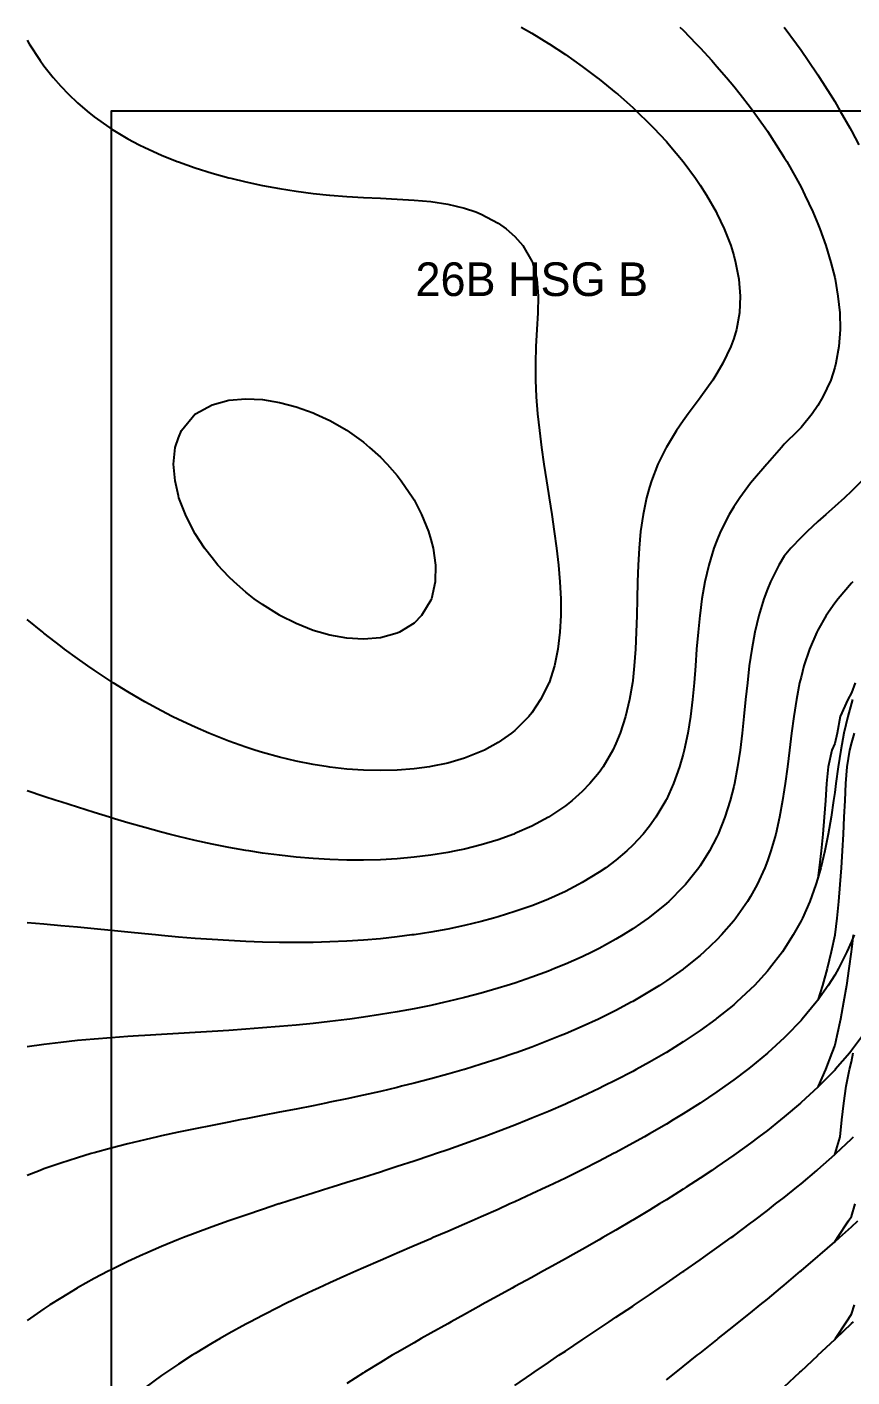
# Model space of a CAD drawing. Header units: feet. Extents: x 0 to 640, y -10 to 490.
# Drawn here: x 0 to 196.1, y 158.8 to 480 of the extents above; entities that cross this region are included whole.
import ezdxf
from ezdxf.enums import TextEntityAlignment as Align

# ---------------------------------------------------------------- set-up
doc = ezdxf.new("R2010")
doc.units = ezdxf.units.FT
for name, color, linetype in [('EX-CONT-MAJOR', 7, 'CONTINUOUS'), ('EX-CONT-MINOR', 7, 'CONTINUOUS'), ('PR-CONT-MAJOR', 7, 'CONTINUOUS'), ('PR-CONT-MINOR', 7, 'CONTINUOUS'), ('PROPERTY LINE', 7, 'CONTINUOUS'), ('SOILS', 7, 'CONTINUOUS')]:
    doc.layers.add(name, color=color, linetype=linetype)

msp = doc.modelspace()

# ---------------------------------------------------------------- linework, layer by layer
at = {"layer": 'EX-CONT-MAJOR'}
for points in [[(0, 476.83), (0.51, 476), (3.14, 472), (4, 470.8), (6.22, 468), (8, 465.93), (9.86, 464), (12, 461.94), (14.27, 460), (16, 458.62), (19.71, 456), (20, 455.81), (24, 453.42), (26.67, 452), (28, 451.33), (32, 449.52), (35.73, 448), (36, 447.9), (40, 446.5), (44, 445.24), (48, 444.11), (48.44, 444), (52, 443.14), (56, 442.3), (60, 441.56), (64, 440.93), (68, 440.41), (71.94, 440), (72, 439.99), (76, 439.69), (80, 439.46), (84, 439.27), (88, 439.08), (92, 438.84), (96, 438.45), (100, 437.83), (104, 436.89), (106.7, 436), (108, 435.49), (112, 433.34), (113.93, 432), (116, 430.13), (117.86, 428), (120, 424.32), (120.15, 424), (121.2, 420), (121.54, 416), (121.45, 412), (121.2, 408), (120.96, 404), (120.84, 400), (120.87, 396), (121.06, 392), (121.37, 388), (121.8, 384), (122.31, 380), (122.89, 376), (123.51, 372), (124, 368.99), (124.15, 368), (124.76, 364), (125.34, 360), (125.87, 356), (126.32, 352), (126.67, 348), (126.87, 344), (126.9, 340), (126.7, 336), (126.21, 332), (125.36, 328), (124.1, 324), (124, 323.78), (122.1, 320), (120, 316.84), (119.32, 316), (116, 312.66), (115.2, 312), (112, 309.78), (108.76, 308), (108, 307.63), (104, 306.08), (100, 304.9), (96, 304.05), (95.68, 304), (92, 303.5), (88, 303.19), (84, 303.1), (80, 303.2), (76, 303.48), (72, 303.94), (71.58, 304), (68, 304.58), (64, 305.38), (60, 306.33), (56, 307.43), (54.14, 308), (52, 308.7), (48, 310.12), (44, 311.68), (43.22, 312), (40, 313.42), (36, 315.28), (34.53, 316), (32, 317.32), (28, 319.5), (27.09, 320), (24, 321.85), (20.49, 324), (20, 324.32), (16, 326.98), (14.48, 328), (12, 329.79), (8.93, 332), (8, 332.73), (4, 335.8), (3.73, 336), (0, 339.04)], [(196.26, 320), (196, 319.14), (195.11, 316), (194.21, 312), (193.48, 308), (192.85, 304), (192.29, 300), (192, 297.88), (191.74, 296), (191.14, 292), (190.47, 288), (189.68, 284), (188.72, 280), (188, 277.5), (187.54, 276), (186.08, 272), (184.32, 268), (184, 267.37), (182.15, 264), (180, 260.63), (179.57, 260), (176.54, 256), (176, 255.36), (172.92, 252), (172, 251.07), (168.68, 248), (168, 247.41), (164, 244.17), (163.77, 244), (160, 241.25), (158.15, 240), (156, 238.57), (152, 236.08), (151.87, 236), (148, 233.74), (144.83, 232), (144, 231.54), (140, 229.46), (137.05, 228), (136, 227.47), (132, 225.58), (128.49, 224), (128, 223.78), (124, 222.04), (120, 220.38), (119.04, 220), (116, 218.77), (112, 217.23), (108.67, 216), (108, 215.74), (104, 214.3), (100, 212.9), (97.34, 212), (96, 211.53), (92, 210.2), (88, 208.89), (85.18, 208), (84, 207.61), (80, 206.34), (76, 205.08), (72.51, 204), (72, 203.83), (68, 202.57), (64, 201.3), (60, 200.03), (59.9, 200), (56, 198.72), (52, 197.38), (48, 196.01), (47.98, 196), (44, 194.57), (40, 193.08), (37.18, 192), (36, 191.53), (32, 189.88), (28, 188.16), (27.64, 188), (24, 186.32), (20, 184.37), (19.27, 184), (16, 182.27), (12, 180.04), (11.93, 180), (8, 177.62), (5.45, 176), (4, 175.03), (0, 172.25)], [(180, 156.5), (183.74, 160), (184, 160.24), (188, 163.98), (188.02, 164), (192, 167.75), (192.26, 168), (196, 171.55), (196.47, 172)]]:
    msp.add_lwpolyline(points, dxfattribs=at)
at = {"layer": 'EX-CONT-MINOR'}
for points in [[(155.2, 480), (156, 479.21), (159.1, 476), (160, 475.06), (162.78, 472), (164, 470.64), (166.26, 468), (168, 465.92), (169.53, 464), (172, 460.82), (172.61, 460), (175.47, 456), (176, 455.24), (178.12, 452), (180, 448.99), (180.6, 448), (182.87, 444), (184, 441.86), (184.94, 440), (186.81, 436), (188, 433.17), (188.48, 432), (189.9, 428), (191.12, 424), (192, 420.43), (192.1, 420), (192.79, 416), (193.19, 412), (193.28, 408), (192.99, 404), (192.29, 400), (192, 398.99), (191.05, 396), (189.21, 392), (188, 389.97), (186.67, 388), (184, 384.72), (183.35, 384), (180, 380.72), (179.38, 380), (176, 376.19), (175.84, 376), (172.44, 372), (172, 371.45), (169.43, 368), (168, 365.82), (166.9, 364), (164.87, 360), (164, 357.88), (163.28, 356), (162.06, 352), (161.14, 348), (160.45, 344), (160, 340.55), (159.93, 340), (159.52, 336), (159.19, 332), (158.88, 328), (158.56, 324), (158.17, 320), (157.69, 316), (157.07, 312), (156.26, 308), (156, 307), (155.15, 304), (153.71, 300), (152, 296.19), (151.9, 296), (149.49, 292), (148, 289.91), (146.45, 288), (144, 285.36), (142.56, 284), (140, 281.82), (137.57, 280), (136, 278.91), (132, 276.47), (131.14, 276), (128, 274.38), (124, 272.55), (122.64, 272), (120, 270.96), (116, 269.55), (112, 268.31), (110.89, 268), (108, 267.21), (104, 266.26), (100, 265.42), (96, 264.69), (92, 264.06), (91.51, 264), (88, 263.54), (84, 263.11), (80, 262.77), (76, 262.51), (72, 262.33), (68, 262.23), (64, 262.19), (60, 262.22), (56, 262.31), (52, 262.46), (48, 262.65), (44, 262.9), (40, 263.19), (36, 263.51), (32, 263.86), (30.52, 264), (28, 264.24), (24, 264.64), (20, 265.04), (16, 265.44), (12, 265.83), (8, 266.21), (4, 266.55), (0, 266.86)], [(117.48, 480), (120, 478.53), (124, 476.07), (124.1, 476), (128, 473.42), (130.03, 472), (132, 470.61), (135.49, 468), (136, 467.61), (140, 464.37), (140.43, 464), (144, 460.85), (144.9, 460), (148, 457), (148.97, 456), (152, 452.76), (152.66, 452), (156, 448), (156, 448), (158.93, 444), (160, 442.41), (161.54, 440), (163.83, 436), (164, 435.66), (165.72, 432), (167.28, 428), (168, 425.62), (168.46, 424), (169.21, 420), (169.52, 416), (169.34, 412), (168.64, 408), (168, 405.93), (167.34, 404), (165.43, 400), (164, 397.6), (163, 396), (160.18, 392), (160, 391.76), (157.2, 388), (156, 386.33), (154.4, 384), (152, 380.05), (151.97, 380), (149.98, 376), (148.44, 372), (148, 370.54), (147.29, 368), (146.46, 364), (145.88, 360), (145.51, 356), (145.27, 352), (145.13, 348), (145.04, 344), (144.95, 340), (144.84, 336), (144.66, 332), (144.37, 328), (144, 324.57), (143.93, 324), (143.25, 320), (142.3, 316), (141.02, 312), (140, 309.54), (139.28, 308), (136.94, 304), (136, 302.68), (133.81, 300), (132, 298.12), (129.63, 296), (128, 294.71), (124, 292.02), (123.97, 292), (120, 289.9), (116, 288.1), (115.73, 288), (112, 286.65), (108, 285.44), (104, 284.43), (101.93, 284), (100, 283.61), (96, 282.97), (92, 282.48), (88, 282.12), (84, 281.9), (80, 281.8), (76, 281.82), (72, 281.95), (68, 282.19), (64, 282.52), (60, 282.96), (56, 283.49), (52.71, 284), (52, 284.11), (48, 284.83), (44, 285.63), (40, 286.51), (36, 287.45), (33.79, 288), (32, 288.47), (28, 289.56), (24, 290.69), (20, 291.87), (19.58, 292), (16, 293.12), (12, 294.38), (8, 295.67), (6.94, 296), (4, 296.98), (0, 298.28)], [(180.02, 480), (182.93, 476), (184, 474.51), (185.72, 472), (188, 468.62), (188.4, 468), (190.93, 464), (192, 462.25), (193.33, 460), (195.6, 456), (196, 455.28), (197.73, 452)], [(72, 335.3), (69.47, 336), (68, 336.46), (64, 338.09), (60.07, 340), (60, 340.04), (56, 342.58), (53.98, 344), (52, 345.59), (49.21, 348), (48, 349.21), (45.36, 352), (44, 353.69), (42.21, 356), (40, 359.42), (39.63, 360), (37.64, 364), (36.12, 368), (36, 368.5), (35.19, 372), (34.85, 376), (35.25, 380), (36, 382.3), (36.72, 384), (40, 387.95), (40.06, 388), (44, 390.11), (48, 391.22), (52, 391.57), (56, 391.36), (60, 390.69), (64, 389.64), (68, 388.24), (68.53, 388), (72, 386.35), (76, 384.08), (76.12, 384), (80, 381.21), (81.44, 380), (84, 377.69), (85.62, 376), (88, 373.28), (88.98, 372), (91.7, 368), (92, 367.48), (93.77, 364), (95.44, 360), (96, 358.1), (96.55, 356), (97.09, 352), (97.02, 348), (96.15, 344), (96, 343.65), (93.78, 340), (92, 338.21), (88.52, 336), (88, 335.76), (84, 334.71), (80, 334.37), (76, 334.61), (72, 335.3)], [(198.43, 372), (196, 369.59), (194.31, 368), (192, 365.91), (189.86, 364), (188, 362.33), (185.48, 360), (184, 358.54), (181.57, 356), (180, 354.12), (178.72, 352), (176.72, 348), (176, 346.23), (175.16, 344), (173.94, 340), (173, 336), (172.28, 332), (172, 330.04), (171.71, 328), (171.24, 324), (170.83, 320), (170.44, 316), (170.01, 312), (169.52, 308), (168.91, 304), (168.16, 300), (168, 299.34), (167.15, 296), (165.88, 292), (164.29, 288), (164, 287.38), (162.23, 284), (160, 280.42), (159.7, 280), (156.51, 276), (156, 275.43), (152.56, 272), (152, 271.49), (148, 268.22), (147.7, 268), (144, 265.43), (141.71, 264), (140, 262.98), (136, 260.79), (134.41, 260), (132, 258.83), (128, 257.05), (125.43, 256), (124, 255.42), (120, 253.94), (116, 252.57), (114.18, 252), (112, 251.32), (108, 250.17), (104, 249.11), (100, 248.15), (99.33, 248), (96, 247.26), (92, 246.45), (88, 245.72), (84, 245.05), (80, 244.44), (76.75, 244), (76, 243.9), (72, 243.4), (68, 242.96), (64, 242.56), (60, 242.2), (56, 241.87), (52, 241.58), (48, 241.31), (44, 241.05), (40, 240.81), (36, 240.58), (32, 240.34), (28, 240.1), (26.5, 240), (24, 239.83), (20, 239.55), (16, 239.22), (12, 238.86), (8, 238.43), (4, 237.95), (0, 237.39)], [(196.3, 348), (196, 347.68), (192.81, 344), (192, 342.92), (189.97, 340), (188, 336.52), (187.73, 336), (186.01, 332), (184.68, 328), (184, 325.35), (183.67, 324), (182.89, 320), (182.26, 316), (181.73, 312), (181.25, 308), (180.76, 304), (180.23, 300), (180, 298.52), (179.63, 296), (178.9, 292), (177.98, 288), (176.84, 284), (176, 281.6), (175.39, 280), (173.55, 276), (172, 273.16), (171.3, 272), (168.51, 268), (168, 267.34), (165.1, 264), (164, 262.85), (161, 260), (160, 259.12), (156.13, 256), (156, 255.9), (152, 253.08), (150.33, 252), (148, 250.53), (144, 248.2), (143.62, 248), (140, 246.07), (136, 244.08), (135.83, 244), (132, 242.23), (128, 240.5), (126.78, 240), (124, 238.87), (120, 237.34), (116.29, 236), (116, 235.9), (112, 234.53), (108, 233.24), (104, 232.03), (103.9, 232), (100, 230.87), (96, 229.78), (92, 228.74), (88.99, 228), (88, 227.75), (84, 226.8), (80, 225.9), (76, 225.03), (72, 224.2), (71.02, 224), (68, 223.38), (64, 222.58), (60, 221.81), (56, 221.04), (52, 220.27), (50.57, 220), (48, 219.5), (44, 218.71), (40, 217.91), (36, 217.08), (32, 216.21), (31.03, 216), (28, 215.3), (24, 214.34), (20, 213.31), (16, 212.21), (15.27, 212), (12, 211.02), (8, 209.73), (4, 208.33), (3.1, 208), (0, 206.8)], [(196.61, 264), (196, 262.47), (194.93, 260), (192.9, 256), (192, 254.44), (190.48, 252), (188, 248.48), (187.63, 248), (184.3, 244), (184, 243.67), (180.46, 240), (180, 239.55), (176.14, 236), (176, 235.88), (172, 232.57), (171.27, 232), (168, 229.52), (165.87, 228), (164, 226.67), (160, 224), (160, 224), (156, 221.45), (153.61, 220), (152, 219.02), (148, 216.69), (146.76, 216), (144, 214.45), (140, 212.29), (139.44, 212), (136, 210.19), (132, 208.16), (131.66, 208), (128, 206.18), (124, 204.26), (123.43, 204), (120, 202.38), (116, 200.54), (114.78, 200), (112, 198.73), (108, 196.96), (105.79, 196), (104, 195.2), (100, 193.46), (96.58, 192), (96, 191.74), (92, 190.01), (88, 188.3), (87.3, 188), (84, 186.56), (80, 184.81), (78.14, 184), (76, 183.04), (72, 181.23), (69.29, 180), (68, 179.39), (64, 177.49), (60.92, 176), (60, 175.54), (56, 173.5), (53.1, 172), (52, 171.4), (48, 169.2), (45.88, 168), (44, 166.89), (40, 164.46), (39.26, 164), (36, 161.88), (33.19, 160), (32, 159.17), (28, 156.28)], [(198.65, 240), (196, 236.49), (195.61, 236), (192.12, 232), (192, 231.86), (188.21, 228), (188, 227.8), (184, 224.12), (183.87, 224), (180, 220.71), (179.12, 220), (176, 217.51), (174.01, 216), (172, 214.48), (168.56, 212), (168, 211.59), (164, 208.82), (162.78, 208), (160, 206.13), (156.7, 204), (156, 203.54), (152, 201.02), (150.33, 200), (148, 198.55), (144, 196.16), (143.73, 196), (140, 193.79), (136.87, 192), (136, 191.49), (132, 189.21), (129.82, 188), (128, 186.96), (124, 184.74), (122.63, 184), (120, 182.53), (116, 180.34), (115.36, 180), (112, 178.14), (108.06, 176), (108, 175.96), (104, 173.75), (100.82, 172), (100, 171.53), (96, 169.28), (93.72, 168), (92, 167), (88, 164.67), (86.83, 164), (84, 162.29), (80.23, 160), (80, 159.85), (76, 157.32)], [(116, 156.86), (120, 159.61), (120.55, 160), (124, 162.32), (126.46, 164), (128, 165.01), (132, 167.7), (132.44, 168), (136, 170.36), (138.42, 172), (140, 173.04), (144, 175.73), (144.39, 176), (148, 178.42), (150.29, 180), (152, 181.15), (156, 183.92), (156.11, 184), (160, 186.7), (161.8, 188), (164, 189.55), (167.37, 192), (168, 192.45), (172, 195.41), (172.77, 196), (176, 198.45), (177.97, 200), (180, 201.58), (182.98, 204), (184, 204.82), (187.76, 208), (188, 208.2), (192, 211.75), (192.27, 212), (196, 215.52), (196.48, 216)], [(152, 158.15), (154.29, 160), (156, 161.34), (159.32, 164), (160, 164.53), (164, 167.72), (164.34, 168), (168, 170.92), (169.32, 172), (172, 174.14), (174.26, 176), (176, 177.4), (179.13, 180), (180, 180.71), (183.91, 184), (184, 184.08), (188, 187.5), (188.57, 188), (192, 191), (193.11, 192), (196, 194.6), (197.49, 196)]]:
    msp.add_lwpolyline(points, dxfattribs=at)
at = {"layer": 'PR-CONT-MAJOR'}
for points in [[(0, 476.83), (0.51, 476), (3.14, 472), (4, 470.8), (6.22, 468), (8, 465.93), (9.86, 464), (12, 461.94), (14.27, 460), (16, 458.62), (19.71, 456), (20, 455.81), (24, 453.42), (26.67, 452), (28, 451.33), (32, 449.52), (35.73, 448), (36, 447.9), (40, 446.5), (44, 445.24), (48, 444.11), (48.44, 444), (52, 443.14), (56, 442.3), (60, 441.56), (64, 440.93), (68, 440.41), (71.94, 440), (72, 439.99), (76, 439.69), (80, 439.46), (84, 439.27), (88, 439.08), (92, 438.84), (96, 438.45), (100, 437.83), (104, 436.89), (106.7, 436), (108, 435.49), (112, 433.34), (113.93, 432), (116, 430.13), (117.86, 428), (120, 424.32), (120.15, 424), (121.2, 420), (121.54, 416), (121.45, 412), (121.2, 408), (120.96, 404), (120.84, 400), (120.87, 396), (121.06, 392), (121.37, 388), (121.8, 384), (122.31, 380), (122.89, 376), (123.51, 372), (124, 368.99), (124.15, 368), (124.76, 364), (125.34, 360), (125.87, 356), (126.32, 352), (126.67, 348), (126.87, 344), (126.9, 340), (126.7, 336), (126.21, 332), (125.36, 328), (124.1, 324), (124, 323.78), (122.1, 320), (120, 316.84), (119.32, 316), (116, 312.66), (115.2, 312), (112, 309.78), (108.76, 308), (108, 307.63), (104, 306.08), (100, 304.9), (96, 304.05), (95.68, 304), (92, 303.5), (88, 303.19), (84, 303.1), (80, 303.2), (76, 303.48), (72, 303.94), (71.58, 304), (68, 304.58), (64, 305.38), (60, 306.33), (56, 307.43), (54.14, 308), (52, 308.7), (48, 310.12), (44, 311.68), (43.22, 312), (40, 313.42), (36, 315.28), (34.53, 316), (32, 317.32), (28, 319.5), (27.09, 320), (24, 321.85), (20.49, 324), (20, 324.32), (16, 326.98), (14.48, 328), (12, 329.79), (8.93, 332), (8, 332.73), (4, 335.8), (3.73, 336), (0, 339.04)], [(196.85, 324), (196, 321.64), (195.16, 320), (193.28, 316), (192.59, 312), (192, 309.57), (191.3, 308), (190.44, 304), (190.05, 300), (189.79, 296), (189.51, 292), (189.18, 288), (188.8, 284), (188.34, 280), (188, 277.5), (187.54, 276), (186.08, 272), (184.32, 268), (184, 267.37), (182.15, 264), (180, 260.63), (179.57, 260), (176.54, 256), (176, 255.36), (172.92, 252), (172, 251.07), (168.68, 248), (168, 247.41), (164, 244.17), (163.77, 244), (160, 241.25), (158.15, 240), (156, 238.57), (152, 236.08), (151.87, 236), (148, 233.74), (144.83, 232), (144, 231.54), (140, 229.46), (137.05, 228), (136, 227.47), (132, 225.58), (128.49, 224), (128, 223.78), (124, 222.04), (120, 220.38), (119.04, 220), (116, 218.77), (112, 217.23), (108.67, 216), (108, 215.74), (104, 214.3), (100, 212.9), (97.34, 212), (96, 211.53), (92, 210.2), (88, 208.89), (85.18, 208), (84, 207.61), (80, 206.34), (76, 205.08), (72.51, 204), (72, 203.83), (68, 202.57), (64, 201.3), (60, 200.03), (59.9, 200), (56, 198.72), (52, 197.38), (48, 196.01), (47.98, 196), (44, 194.57), (40, 193.08), (37.18, 192), (36, 191.53), (32, 189.88), (28, 188.16), (27.64, 188), (24, 186.32), (20, 184.37), (19.27, 184), (16, 182.27), (12, 180.04), (11.93, 180), (8, 177.62), (5.45, 176), (4, 175.03), (0, 172.25)], [(180, 156.5), (183.74, 160), (184, 160.24), (188, 163.98), (188.02, 164), (192, 167.75), (192.17, 168), (194.82, 172), (196, 173.8), (196.68, 176)]]:
    msp.add_lwpolyline(points, dxfattribs=at)
at = {"layer": 'PR-CONT-MINOR'}
for points in [[(155.2, 480), (156, 479.21), (159.1, 476), (160, 475.06), (162.78, 472), (164, 470.64), (166.26, 468), (168, 465.92), (169.53, 464), (172, 460.82), (172.61, 460), (175.47, 456), (176, 455.24), (178.12, 452), (180, 448.99), (180.6, 448), (182.87, 444), (184, 441.86), (184.94, 440), (186.81, 436), (188, 433.17), (188.48, 432), (189.9, 428), (191.12, 424), (192, 420.43), (192.1, 420), (192.79, 416), (193.19, 412), (193.28, 408), (192.99, 404), (192.29, 400), (192, 398.99), (191.05, 396), (189.21, 392), (188, 389.97), (186.67, 388), (184, 384.72), (183.35, 384), (180, 380.72), (179.38, 380), (176, 376.19), (175.84, 376), (172.44, 372), (172, 371.45), (169.43, 368), (168, 365.82), (166.9, 364), (164.87, 360), (164, 357.88), (163.28, 356), (162.06, 352), (161.14, 348), (160.45, 344), (160, 340.55), (159.93, 340), (159.52, 336), (159.19, 332), (158.88, 328), (158.56, 324), (158.17, 320), (157.69, 316), (157.07, 312), (156.26, 308), (156, 307), (155.15, 304), (153.71, 300), (152, 296.19), (151.9, 296), (149.49, 292), (148, 289.91), (146.45, 288), (144, 285.36), (142.56, 284), (140, 281.82), (137.57, 280), (136, 278.91), (132, 276.47), (131.14, 276), (128, 274.38), (124, 272.55), (122.64, 272), (120, 270.96), (116, 269.55), (112, 268.31), (110.89, 268), (108, 267.21), (104, 266.26), (100, 265.42), (96, 264.69), (92, 264.06), (91.51, 264), (88, 263.54), (84, 263.11), (80, 262.77), (76, 262.51), (72, 262.33), (68, 262.23), (64, 262.19), (60, 262.22), (56, 262.31), (52, 262.46), (48, 262.65), (44, 262.9), (40, 263.19), (36, 263.51), (32, 263.86), (30.52, 264), (28, 264.24), (24, 264.64), (20, 265.04), (16, 265.44), (12, 265.83), (8, 266.21), (4, 266.55), (0, 266.86)], [(117.48, 480), (120, 478.53), (124, 476.07), (124.1, 476), (128, 473.42), (130.03, 472), (132, 470.61), (135.49, 468), (136, 467.61), (140, 464.37), (140.43, 464), (144, 460.85), (144.9, 460), (148, 457), (148.97, 456), (152, 452.76), (152.66, 452), (156, 448), (156, 448), (158.93, 444), (160, 442.41), (161.54, 440), (163.83, 436), (164, 435.66), (165.72, 432), (167.28, 428), (168, 425.62), (168.46, 424), (169.21, 420), (169.52, 416), (169.34, 412), (168.64, 408), (168, 405.93), (167.34, 404), (165.43, 400), (164, 397.6), (163, 396), (160.18, 392), (160, 391.76), (157.2, 388), (156, 386.33), (154.4, 384), (152, 380.05), (151.97, 380), (149.98, 376), (148.44, 372), (148, 370.54), (147.29, 368), (146.46, 364), (145.88, 360), (145.51, 356), (145.27, 352), (145.13, 348), (145.04, 344), (144.95, 340), (144.84, 336), (144.66, 332), (144.37, 328), (144, 324.57), (143.93, 324), (143.25, 320), (142.3, 316), (141.02, 312), (140, 309.54), (139.28, 308), (136.94, 304), (136, 302.68), (133.81, 300), (132, 298.12), (129.63, 296), (128, 294.71), (124, 292.02), (123.97, 292), (120, 289.9), (116, 288.1), (115.73, 288), (112, 286.65), (108, 285.44), (104, 284.43), (101.93, 284), (100, 283.61), (96, 282.97), (92, 282.48), (88, 282.12), (84, 281.9), (80, 281.8), (76, 281.82), (72, 281.95), (68, 282.19), (64, 282.52), (60, 282.96), (56, 283.49), (52.71, 284), (52, 284.11), (48, 284.83), (44, 285.63), (40, 286.51), (36, 287.45), (33.79, 288), (32, 288.47), (28, 289.56), (24, 290.69), (20, 291.87), (19.58, 292), (16, 293.12), (12, 294.38), (8, 295.67), (6.94, 296), (4, 296.98), (0, 298.28)], [(180.02, 480), (182.93, 476), (184, 474.51), (185.72, 472), (188, 468.62), (188.4, 468), (190.93, 464), (192, 462.25), (193.33, 460), (195.6, 456), (196, 455.28), (197.73, 452)], [(72, 335.3), (69.47, 336), (68, 336.46), (64, 338.09), (60.07, 340), (60, 340.04), (56, 342.58), (53.98, 344), (52, 345.59), (49.21, 348), (48, 349.21), (45.36, 352), (44, 353.69), (42.21, 356), (40, 359.42), (39.63, 360), (37.64, 364), (36.12, 368), (36, 368.5), (35.19, 372), (34.85, 376), (35.25, 380), (36, 382.3), (36.72, 384), (40, 387.95), (40.06, 388), (44, 390.11), (48, 391.22), (52, 391.57), (56, 391.36), (60, 390.69), (64, 389.64), (68, 388.24), (68.53, 388), (72, 386.35), (76, 384.08), (76.12, 384), (80, 381.21), (81.44, 380), (84, 377.69), (85.62, 376), (88, 373.28), (88.98, 372), (91.7, 368), (92, 367.48), (93.77, 364), (95.44, 360), (96, 358.1), (96.55, 356), (97.09, 352), (97.02, 348), (96.15, 344), (96, 343.65), (93.78, 340), (92, 338.21), (88.52, 336), (88, 335.76), (84, 334.71), (80, 334.37), (76, 334.61), (72, 335.3)], [(198.43, 372), (196, 369.59), (194.31, 368), (192, 365.91), (189.86, 364), (188, 362.33), (185.48, 360), (184, 358.54), (181.57, 356), (180, 354.12), (178.72, 352), (176.72, 348), (176, 346.23), (175.16, 344), (173.94, 340), (173, 336), (172.28, 332), (172, 330.04), (171.71, 328), (171.24, 324), (170.83, 320), (170.44, 316), (170.01, 312), (169.52, 308), (168.91, 304), (168.16, 300), (168, 299.34), (167.15, 296), (165.88, 292), (164.29, 288), (164, 287.38), (162.23, 284), (160, 280.42), (159.7, 280), (156.51, 276), (156, 275.43), (152.56, 272), (152, 271.49), (148, 268.22), (147.7, 268), (144, 265.43), (141.71, 264), (140, 262.98), (136, 260.79), (134.41, 260), (132, 258.83), (128, 257.05), (125.43, 256), (124, 255.42), (120, 253.94), (116, 252.57), (114.18, 252), (112, 251.32), (108, 250.17), (104, 249.11), (100, 248.15), (99.33, 248), (96, 247.26), (92, 246.45), (88, 245.72), (84, 245.05), (80, 244.44), (76.75, 244), (76, 243.9), (72, 243.4), (68, 242.96), (64, 242.56), (60, 242.2), (56, 241.87), (52, 241.58), (48, 241.31), (44, 241.05), (40, 240.81), (36, 240.58), (32, 240.34), (28, 240.1), (26.5, 240), (24, 239.83), (20, 239.55), (16, 239.22), (12, 238.86), (8, 238.43), (4, 237.95), (0, 237.39)], [(196.3, 348), (196, 347.68), (192.81, 344), (192, 342.92), (189.97, 340), (188, 336.52), (187.73, 336), (186.01, 332), (184.68, 328), (184, 325.35), (183.67, 324), (182.89, 320), (182.26, 316), (181.73, 312), (181.25, 308), (180.76, 304), (180.23, 300), (180, 298.52), (179.63, 296), (178.9, 292), (177.98, 288), (176.84, 284), (176, 281.6), (175.39, 280), (173.55, 276), (172, 273.16), (171.3, 272), (168.51, 268), (168, 267.34), (165.1, 264), (164, 262.85), (161, 260), (160, 259.12), (156.13, 256), (156, 255.9), (152, 253.08), (150.33, 252), (148, 250.53), (144, 248.2), (143.62, 248), (140, 246.07), (136, 244.08), (135.83, 244), (132, 242.23), (128, 240.5), (126.78, 240), (124, 238.87), (120, 237.34), (116.29, 236), (116, 235.9), (112, 234.53), (108, 233.24), (104, 232.03), (103.9, 232), (100, 230.87), (96, 229.78), (92, 228.74), (88.99, 228), (88, 227.75), (84, 226.8), (80, 225.9), (76, 225.03), (72, 224.2), (71.02, 224), (68, 223.38), (64, 222.58), (60, 221.81), (56, 221.04), (52, 220.27), (50.57, 220), (48, 219.5), (44, 218.71), (40, 217.91), (36, 217.08), (32, 216.21), (31.03, 216), (28, 215.3), (24, 214.34), (20, 213.31), (16, 212.21), (15.27, 212), (12, 211.02), (8, 209.73), (4, 208.33), (3.1, 208), (0, 206.8)], [(196.62, 312), (196, 309.76), (195.55, 308), (194.88, 304), (194.55, 300), (194.39, 296), (194.21, 292), (194.03, 288), (193.81, 284), (193.56, 280), (193.26, 276), (192.91, 272), (192.49, 268), (192.01, 264), (192, 263.95), (191.17, 260), (190.2, 256), (189.09, 252), (188, 248.48), (187.63, 248), (184.3, 244), (184, 243.67), (180.46, 240), (180, 239.55), (176.14, 236), (176, 235.88), (172, 232.57), (171.27, 232), (168, 229.52), (165.87, 228), (164, 226.67), (160, 224), (160, 224), (156, 221.45), (153.61, 220), (152, 219.02), (148, 216.69), (146.76, 216), (144, 214.45), (140, 212.29), (139.44, 212), (136, 210.19), (132, 208.16), (131.66, 208), (128, 206.18), (124, 204.26), (123.43, 204), (120, 202.38), (116, 200.54), (114.78, 200), (112, 198.73), (108, 196.96), (105.79, 196), (104, 195.2), (100, 193.46), (96.58, 192), (96, 191.74), (92, 190.01), (88, 188.3), (87.3, 188), (84, 186.56), (80, 184.81), (78.14, 184), (76, 183.04), (72, 181.23), (69.29, 180), (68, 179.39), (64, 177.49), (60.92, 176), (60, 175.54), (56, 173.5), (53.1, 172), (52, 171.4), (48, 169.2), (45.88, 168), (44, 166.89), (40, 164.46), (39.26, 164), (36, 161.88), (33.19, 160), (32, 159.17), (28, 156.28)], [(196.4, 264), (196, 260.65), (195.93, 260), (195.4, 256), (194.81, 252), (194.13, 248), (193.37, 244), (192.52, 240), (192, 237.77), (191.36, 236), (189.79, 232), (188.09, 228), (188, 227.8), (184, 224.12), (183.87, 224), (180, 220.71), (179.12, 220), (176, 217.51), (174.01, 216), (172, 214.48), (168.56, 212), (168, 211.59), (164, 208.82), (162.78, 208), (160, 206.13), (156.7, 204), (156, 203.54), (152, 201.02), (150.33, 200), (148, 198.55), (144, 196.16), (143.73, 196), (140, 193.79), (136.87, 192), (136, 191.49), (132, 189.21), (129.82, 188), (128, 186.96), (124, 184.74), (122.63, 184), (120, 182.53), (116, 180.34), (115.36, 180), (112, 178.14), (108.06, 176), (108, 175.96), (104, 173.75), (100.82, 172), (100, 171.53), (96, 169.28), (93.72, 168), (92, 167), (88, 164.67), (86.83, 164), (84, 162.29), (80.23, 160), (80, 159.85), (76, 157.32)], [(116, 156.86), (120, 159.61), (120.55, 160), (124, 162.32), (126.46, 164), (128, 165.01), (132, 167.7), (132.44, 168), (136, 170.36), (138.42, 172), (140, 173.04), (144, 175.73), (144.39, 176), (148, 178.42), (150.29, 180), (152, 181.15), (156, 183.92), (156.11, 184), (160, 186.7), (161.8, 188), (164, 189.55), (167.37, 192), (168, 192.45), (172, 195.41), (172.77, 196), (176, 198.45), (177.97, 200), (180, 201.58), (182.98, 204), (184, 204.82), (187.76, 208), (188, 208.2), (192, 211.75), (192.11, 212), (193.28, 216), (193.74, 220), (194.15, 224), (194.74, 228), (195.53, 232), (196, 233.82), (196.41, 236)], [(152, 158.15), (154.29, 160), (156, 161.34), (159.32, 164), (160, 164.53), (164, 167.72), (164.34, 168), (168, 170.92), (169.32, 172), (172, 174.14), (174.26, 176), (176, 177.4), (179.13, 180), (180, 180.71), (183.91, 184), (184, 184.08), (188, 187.5), (188.57, 188), (192, 191), (192.67, 192), (195.32, 196), (196, 197.04), (196.87, 200)]]:
    msp.add_lwpolyline(points, dxfattribs=at)
at = {"layer": 'PROPERTY LINE'}
msp.add_lwpolyline([(20, 20), (620, 20), (620, 460), (20, 460)], close=True, dxfattribs=at)

# ---------------------------------------------------------------- texts
at = {"layer": 'SOILS'}
msp.add_text('26B HSG B', height=8, dxfattribs=at).set_placement((120, 420), align=Align.MIDDLE_CENTER)

doc.saveas('drawing.dxf')
